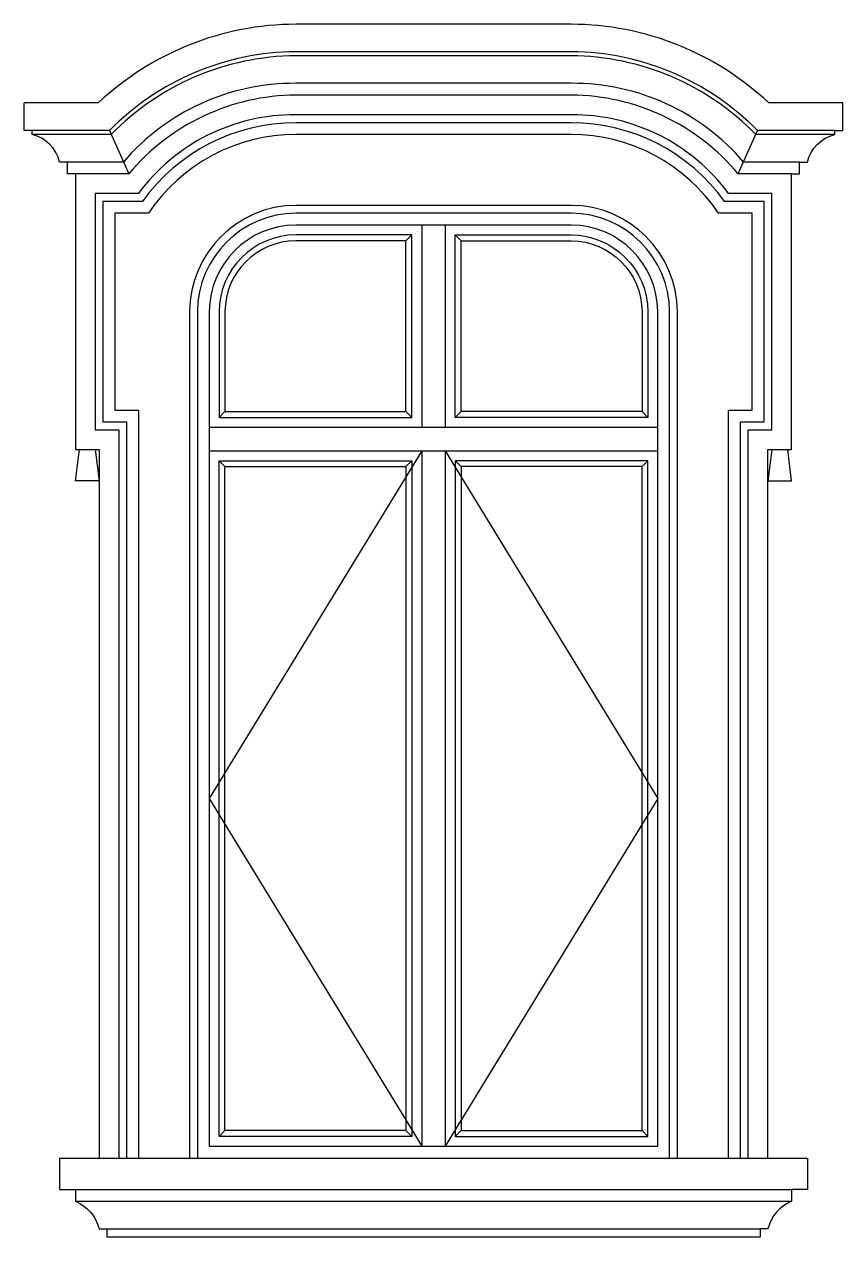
# Model space of a CAD drawing. Header units: metres. Extents: x 5594 to 7882, y 4255 to 7643.
import ezdxf

# ---------------------------------------------------------------- set-up
doc = ezdxf.new("R2010")
doc.units = ezdxf.units.M
for name, color, linetype in [('3', 3, 'Continuous'), ('4', 4, 'Continuous'), ('7', 7, 'Continuous'), ('TEXT', 3, 'Continuous')]:
    doc.layers.add(name, color=color, linetype=linetype)

# ---------------------------------------------------------------- blocks, each defined once
blk = doc.blocks.new('TK-6')
at = {"layer": '3'}
for p, q in [((760, 2530), (775, 2545)), ((900, 2530), (885, 2545)), ((300, 2096.31), (285, 2081.31)), ((1360, 2096.31), (1375, 2081.31)), ((800, 1996.31), (260, 1113.16)), ((300, 1956.31), (285, 1971.31)), ((760, 1956.31), (775, 1971.31)), ((860, 1996.31), (1400, 1113.16)), ((900, 1956.31), (885, 1971.31)), ((1360, 1956.31), (1375, 1971.31)), ((260, 1113.16), (800, 230)), ((1400, 1113.16), (860, 230)), ((300, 270), (285, 255)), ((760, 270), (775, 255)), ((900, 270), (885, 255)), ((1360, 270), (1375, 255))]:
    blk.add_line(p, q, dxfattribs=at)
for points in [[(760, 2096.31), (760, 2530), (480, 2530, 0.41), (300, 2350), (300, 2096.31), (760, 2096.31), (775, 2081.31), (775, 2545), (480, 2545, 0.41), (285, 2350), (285, 2081.31), (775, 2081.31)], [(900, 2096.31), (900, 2530), (1180, 2530, -0.41), (1360, 2350), (1360, 2096.31), (900, 2096.31), (885, 2081.31), (885, 2545), (1180, 2545, -0.41), (1375, 2350), (1375, 2081.31), (885, 2081.31)]]:
    blk.add_lwpolyline(points, format="xyb", dxfattribs=at)
for points in [[(775, 255), (285, 255), (285, 1971.31), (775, 1971.31), (775, 255)], [(885, 255), (1375, 255), (1375, 1971.31), (885, 1971.31), (885, 255)], [(760, 270), (300, 270), (300, 1956.31), (760, 1956.31), (760, 270)], [(900, 270), (1360, 270), (1360, 1956.31), (900, 1956.31), (900, 270)]]:
    blk.add_lwpolyline(points, close=True, dxfattribs=at)
at = {"layer": '4'}
for p, q in [((-120, 200), (1780, 200)), ((-80, 120), (1740, 120)), ((0, 20), (1660, 20)), ((0, 0), (1660, 0))]:
    blk.add_line(p, q, dxfattribs=at)
for points in [[(1870, 2880), (1682, 2880, 0.19), (1180, 3080), (480, 3080, 0.19), (-22, 2880), (-210, 2880)], [(1850, 2810), (1653.29, 2810, 0.2), (1180, 3010), (480, 3010, 0.2), (6.71, 2810), (-190, 2810)], [(1850, 2800), (1649.04, 2800, 0.2), (1180, 3000), (480, 3000, 0.2), (10.96, 2800), (-190, 2800)], [(1760, 2730), (1618.18, 2730, 0.22), (1180, 2930), (480, 2930, 0.22), (41.82, 2730), (-100, 2730)], [(1740, 2700), (1604.26, 2700, 0.22), (1180, 2900), (480, 2900, 0.22), (55.74, 2700), (-80, 2700)], [(-80, 2700), (-100, 2700), (-100, 2730), (-120, 2730, 0.28), (-190, 2800), (-190, 2810), (-210, 2810), (-210, 2880)], [(1740, 2700), (1760, 2700), (1760, 2730), (1780, 2730, -0.28), (1850, 2800), (1850, 2810), (1870, 2810), (1870, 2880)], [(1670, 2630), (1569.87, 2630, 0.24), (1180, 2830), (480, 2830, 0.24), (90.13, 2630), (-10, 2630)], [(1430, 200), (1430, 2350, 0.41), (1180, 2600), (480, 2600, 0.41), (230, 2350), (230, 200)], [(-120, 200), (-120, 120), (-80, 120), (-80, 90, -0.24), (-20, 20), (0, 20), (0, 0)], [(1780, 200), (1780, 120), (1740, 120), (1740, 90, 0.24), (1680, 20), (1660, 20), (1660, 0)]]:
    blk.add_lwpolyline(points, format="xyb", dxfattribs=at)
for points in [[(-80, 2700), (-80, 2000), (-20, 2000), (-20, 200)], [(1680, 200), (1680, 2000), (1740, 2000), (1740, 2700)], [(-10, 2630), (-10, 2070), (50, 2070), (50, 200)], [(1610, 200), (1610, 2070), (1670, 2070), (1670, 2630)]]:
    blk.add_lwpolyline(points, dxfattribs=at)
at = {"layer": '7'}
for p, q in [((800, 2570), (800, 2056.31)), ((860, 2570), (860, 2056.31)), ((260, 2056.31), (1400, 2056.31)), ((260, 1996.31), (1400, 1996.31)), ((800, 1996.31), (800, 230)), ((860, 1996.31), (860, 230)), ((-80, 90), (1740, 90))]:
    blk.add_line(p, q, dxfattribs=at)
for points in [[(1690, 2650), (1580, 2650, 0.24), (1180, 2850), (480, 2850, 0.24), (80, 2650), (-30, 2650)], [(1640, 2600), (1554.17, 2600, 0.25), (1180, 2800), (480, 2800, 0.25), (105.83, 2600), (20, 2600)], [(1450, 200), (1450, 2350, 0.41), (1180, 2620), (480, 2620, 0.41), (210, 2350), (210, 200)]]:
    blk.add_lwpolyline(points, format="xyb", dxfattribs=at)
for points in [[(-30, 2650), (-30, 2050), (30, 2050), (30, 200)], [(1630, 200), (1630, 2050), (1690, 2050), (1690, 2650)], [(20, 2600), (20, 2100), (80, 2100), (80, 200)], [(1580, 200), (1580, 2100), (1640, 2100), (1640, 2600)], [(-30, 2000), (-20, 1920), (-80, 1920), (-70, 2000)], [(1690, 2000), (1680, 1920), (1740, 1920), (1730, 2000)]]:
    blk.add_lwpolyline(points, dxfattribs=at)
blk.add_lwpolyline([(1400, 230), (1400, 2350, 0.41), (1180, 2570), (480, 2570, 0.41), (260, 2350), (260, 230), (1400, 230)], format="xyb", close=True, dxfattribs=at)
at = {"layer": 'TEXT'}
for p, q in [((6.71, 2810), (55.74, 2700)), ((1604.26, 2700), (1653.29, 2810))]:
    blk.add_line(p, q, dxfattribs=at)

msp = doc.modelspace()

# ---------------------------------------------------------------- block references
at = {"layer": '3', "xscale": 1.1, "yscale": 1.1, "zscale": 1.1}
msp.add_blockref('TK-6', (5825.18, 4254.95), dxfattribs=at)

doc.saveas('drawing.dxf')
